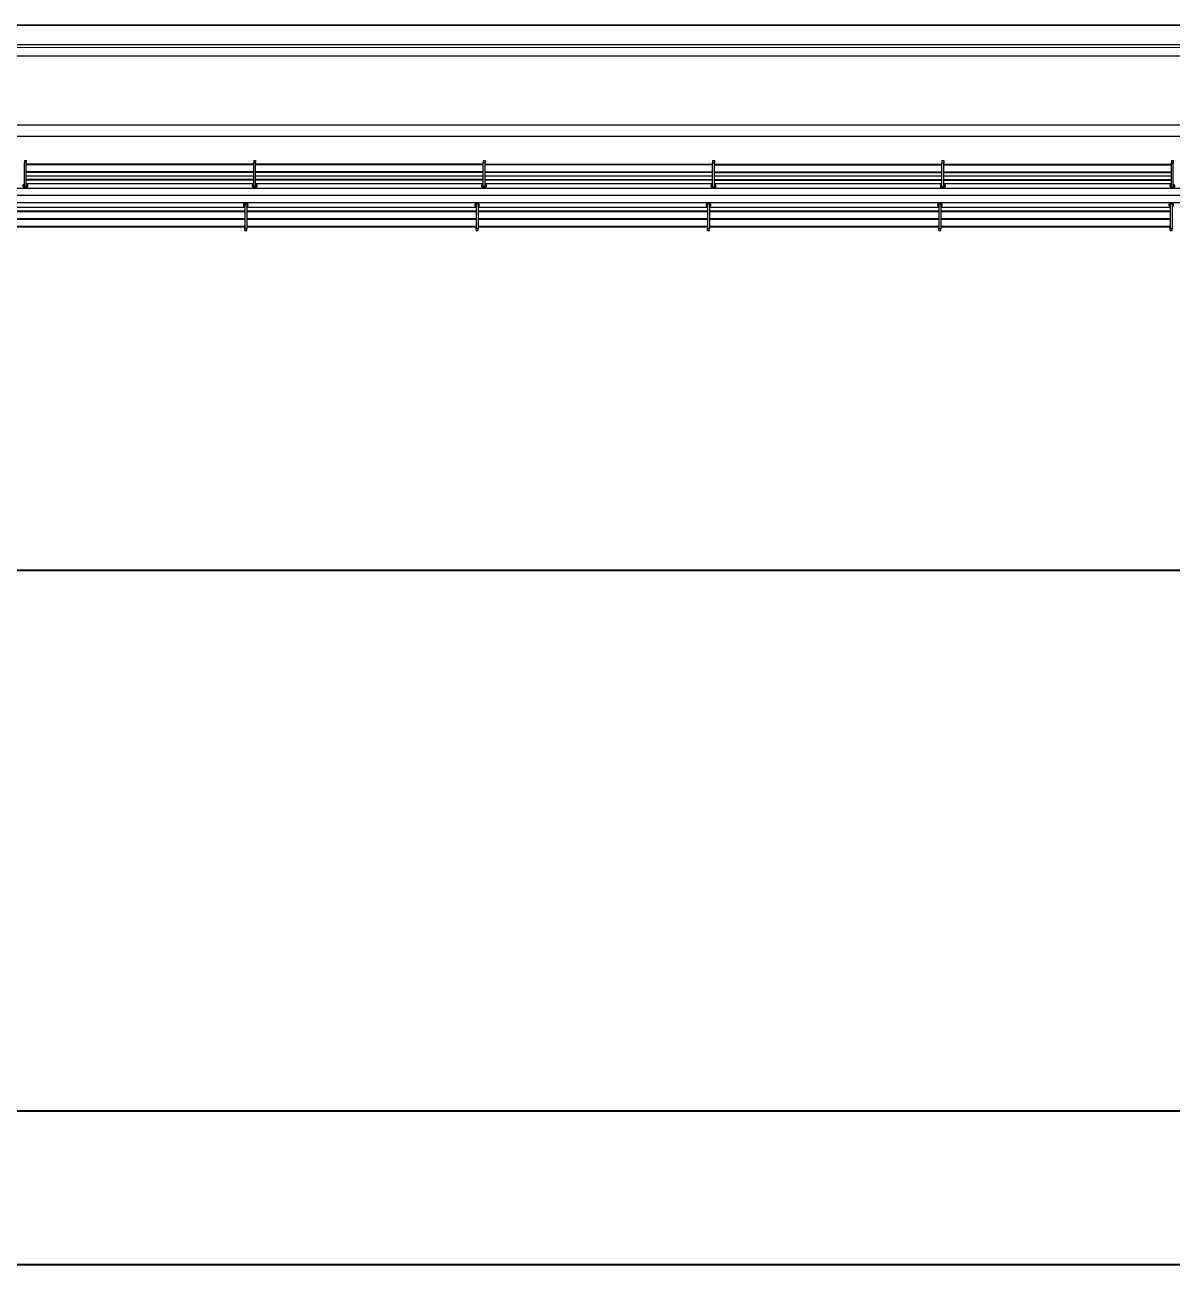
# Model space of a CAD drawing. Header units: metres. Extents: x -55 to 260, y -121 to 64.
# Drawn here: x 53.47 to 68.4, y -115.42 to -98.96 of the extents above; entities that cross this region are included whole.
import ezdxf

# ---------------------------------------------------------------- set-up
doc = ezdxf.new("R2010")
doc.units = ezdxf.units.M
for name, color, linetype, lineweight in [('0-1', 7, 'Continuous', 5), ('31COTAS', 1, 'Continuous', 5), ('46BANQ-1', 253, 'Continuous', 5), ('55BARANDAL-1', 253, 'Continuous', 5), ('70LINEA-1', 254, 'Continuous', 5), ('70LINEA-6', 253, 'Continuous', 5)]:
    doc.layers.add(name, color=color, linetype=linetype, lineweight=lineweight)
doc.dimstyles.get("Standard").update_dxf_attribs({"dimtxt": 0.48, "dimasz": 0.18, "dimexe": 0, "dimexo": 0, "dimgap": 0.09, "dimtad": 0, "dimtih": 1, "dimtoh": 1, "dimdec": 3, "dimzin": 0, "dimdsep": 46, "dimtxsty": 'Standard', "dimcen": 0.09, "dimadec": 0, "dimazin": 0, "dimtfac": 1, "dimtdec": 4, "dimtofl": 0, "dimtmove": 0, "dimatfit": 3, "dimfxl": 1, "dimtolj": 1, "dimtzin": 0, "dimarcsym": 0})

# ---------------------------------------------------------------- blocks, each defined once
blk = doc.blocks.new('Railing - Wire Post - Chainlink 2-V313-A1 _ A700')
at = {"layer": '55BARANDAL-1'}
for p, q in [((-0.331, 0.012), (-0.323, 0.012)), ((-0.331, 0.012), (-0.331, -0.013)), ((-0.323, 0.012), (-0.317, 0.012)), ((-0.317, 0.012), (-0.311, 0.012)), ((-0.311, 0.012), (-0.304, 0.012)), ((-0.304, 0.012), (-0.304, -0.013)), ((0.013, 0.012), (-0.304, 0.012)), ((0.013, -0.013), (0.013, 0.012)), ((-0.331, -0.013), (-0.323, -0.013)), ((-0.323, -0.013), (-0.317, -0.013)), ((-0.317, -0.013), (-0.311, -0.013)), ((-0.311, -0.013), (-0.304, -0.013)), ((0.013, -0.013), (-0.304, -0.013))]:
    blk.add_line(p, q, dxfattribs=at)
for radius, start, end in [(0.0301, 206.3748, 2.2872), (0.0301, 206.3748, 2.2872), (0.0301, 2.2872, 148.7371), (0.0301, 2.2872, 148.7371), (0.0251, 45, 150), (0.0251, 45, 150), (0.0251, 90, 148.3274), (0.0251, 270, 90), (0.0251, 0, 44.9925), (0.0251, 0, 44.9925), (0.0251, 315.0075, 0), (0.0251, 315.0075, 0), (0.0301, 335.9798, 2.2872), (0.0301, 335.9798, 2.2872), (0.0301, 335.9798, 2.2872), (0.0301, 335.9798, 2.2872), (0.0301, 335.9798, 2.2872), (0.0301, 335.9798, 2.2872), (0.0301, 335.9798, 2.2872), (0.0301, 335.9798, 2.2872), (0.0301, 335.9798, 2.2872), (0.0301, 335.9798, 2.2872), (0.0301, 2.2872, 16.9322), (0.0301, 2.2872, 16.9322), (0.0301, 2.2872, 16.9322), (0.0301, 2.2872, 16.9322), (0.0301, 2.2872, 16.9322), (0.0301, 2.2872, 16.9322), (0.0301, 2.2872, 16.9322), (0.0301, 2.2872, 16.9322), (0.0301, 2.2872, 16.9322), (0.0301, 2.2872, 16.9322), (0.0251, 210, 315), (0.0251, 210, 315), (0.0251, 211.6726, 270)]:
    blk.add_arc((0, 0), radius, start, end, dxfattribs=at)
blk = doc.blocks.new('Railing - Wire Post - Chainlink 2-V314-A1 _ A700')
at = {"layer": '55BARANDAL-1'}
for p, q in [((-0.331, 0.012), (-0.323, 0.012)), ((-0.331, 0.012), (-0.331, -0.013)), ((-0.323, 0.012), (-0.317, 0.012)), ((-0.317, 0.012), (-0.311, 0.012)), ((-0.311, 0.012), (-0.304, 0.012)), ((-0.304, 0.012), (-0.304, -0.013)), ((0.013, 0.012), (-0.304, 0.012)), ((0.013, -0.013), (0.013, 0.012)), ((-0.331, -0.013), (-0.323, -0.013)), ((-0.323, -0.013), (-0.317, -0.013)), ((-0.317, -0.013), (-0.311, -0.013)), ((-0.311, -0.013), (-0.304, -0.013)), ((0.013, -0.013), (-0.304, -0.013))]:
    blk.add_line(p, q, dxfattribs=at)
for radius, start, end in [(0.0301, 206.3748, 2.2872), (0.0301, 206.3748, 2.2872), (0.0301, 2.2872, 148.7371), (0.0301, 2.2872, 148.7371), (0.0251, 45, 150), (0.0251, 45, 150), (0.0251, 90, 148.3274), (0.0251, 270, 90), (0.0251, 0, 44.9925), (0.0251, 0, 44.9925), (0.0251, 315.0075, 0), (0.0251, 315.0075, 0), (0.0301, 335.9044, 2.2872), (0.0301, 335.9044, 2.2872), (0.0301, 335.9044, 2.2872), (0.0301, 335.9044, 2.2872), (0.0301, 335.9044, 2.2872), (0.0301, 335.9044, 2.2872), (0.0301, 335.9044, 2.2872), (0.0301, 335.9044, 2.2872), (0.0301, 335.9044, 2.2872), (0.0301, 335.9044, 2.2872), (0.0301, 2.2872, 16.9322), (0.0301, 2.2872, 16.9322), (0.0301, 2.2872, 16.9322), (0.0301, 2.2872, 16.9322), (0.0301, 2.2872, 16.9322), (0.0301, 2.2872, 16.9322), (0.0301, 2.2872, 16.9322), (0.0301, 2.2872, 16.9322), (0.0301, 2.2872, 16.9322), (0.0301, 2.2872, 16.9322), (0.0251, 210, 315), (0.0251, 210, 315), (0.0251, 211.6726, 270)]:
    blk.add_arc((0, 0), radius, start, end, dxfattribs=at)
blk = doc.blocks.new('Railing - Wire Post - Chainlink 2-V315-A1 _ A700')
at = {"layer": '55BARANDAL-1'}
for p, q in [((-0.331, 0.012), (-0.323, 0.012)), ((-0.331, 0.012), (-0.331, -0.013)), ((-0.323, 0.012), (-0.317, 0.012)), ((-0.317, 0.012), (-0.311, 0.012)), ((-0.311, 0.012), (-0.304, 0.012)), ((-0.304, 0.012), (-0.304, -0.013)), ((0.013, 0.012), (-0.304, 0.012)), ((0.013, -0.013), (0.013, 0.012)), ((-0.331, -0.013), (-0.323, -0.013)), ((-0.323, -0.013), (-0.317, -0.013)), ((-0.317, -0.013), (-0.311, -0.013)), ((-0.311, -0.013), (-0.304, -0.013)), ((0.013, -0.013), (-0.304, -0.013))]:
    blk.add_line(p, q, dxfattribs=at)
for radius, start, end in [(0.0301, 206.3748, 2.2872), (0.0301, 206.3748, 2.2872), (0.0301, 2.2872, 148.7371), (0.0301, 2.2872, 148.7371), (0.0251, 45, 150), (0.0251, 45, 150), (0.0251, 90, 148.3274), (0.0251, 270, 90), (0.0251, 0, 44.9925), (0.0251, 0, 44.9925), (0.0251, 315.0075, 0), (0.0251, 315.0075, 0), (0.0301, 335.8289, 2.2872), (0.0301, 335.8289, 2.2872), (0.0301, 335.8289, 2.2872), (0.0301, 335.8289, 2.2872), (0.0301, 335.8289, 2.2872), (0.0301, 335.8289, 2.2872), (0.0301, 335.8289, 2.2872), (0.0301, 335.8289, 2.2872), (0.0301, 335.8289, 2.2872), (0.0301, 335.8289, 2.2872), (0.0301, 2.2872, 16.9322), (0.0301, 2.2872, 16.9322), (0.0301, 2.2872, 16.9322), (0.0301, 2.2872, 16.9322), (0.0301, 2.2872, 16.9322), (0.0301, 2.2872, 16.9322), (0.0301, 2.2872, 16.9322), (0.0301, 2.2872, 16.9322), (0.0301, 2.2872, 16.9322), (0.0301, 2.2872, 16.9322), (0.0251, 210, 315), (0.0251, 210, 315), (0.0251, 211.6726, 270)]:
    blk.add_arc((0, 0), radius, start, end, dxfattribs=at)
blk = doc.blocks.new('Railing - Wire Post - Chainlink 2-V316-A1 _ A700')
at = {"layer": '55BARANDAL-1'}
for p, q in [((-0.331, 0.012), (-0.323, 0.012)), ((-0.331, 0.012), (-0.331, -0.013)), ((-0.323, 0.012), (-0.317, 0.012)), ((-0.317, 0.012), (-0.311, 0.012)), ((-0.311, 0.012), (-0.304, 0.012)), ((-0.304, 0.012), (-0.304, -0.013)), ((0.013, 0.012), (-0.304, 0.012)), ((0.013, -0.013), (0.013, 0.012)), ((-0.331, -0.013), (-0.323, -0.013)), ((-0.323, -0.013), (-0.317, -0.013)), ((-0.317, -0.013), (-0.311, -0.013)), ((-0.311, -0.013), (-0.304, -0.013)), ((0.013, -0.013), (-0.304, -0.013))]:
    blk.add_line(p, q, dxfattribs=at)
for radius, start, end in [(0.0301, 206.3748, 2.2872), (0.0301, 206.3748, 2.2872), (0.0301, 2.2872, 148.7371), (0.0301, 2.2872, 148.7371), (0.0251, 45, 150), (0.0251, 45, 150), (0.0251, 90, 148.3274), (0.0251, 270, 90), (0.0251, 0, 44.9925), (0.0251, 0, 44.9925), (0.0251, 315.0075, 0), (0.0251, 315.0075, 0), (0.0301, 335.7535, 2.2872), (0.0301, 335.7535, 2.2872), (0.0301, 335.7535, 2.2872), (0.0301, 335.7535, 2.2872), (0.0301, 335.7535, 2.2872), (0.0301, 335.7535, 2.2872), (0.0301, 335.7535, 2.2872), (0.0301, 335.7535, 2.2872), (0.0301, 335.7535, 2.2872), (0.0301, 335.7535, 2.2872), (0.0301, 2.2872, 16.9322), (0.0301, 2.2872, 16.9322), (0.0301, 2.2872, 16.9322), (0.0301, 2.2872, 16.9322), (0.0301, 2.2872, 16.9322), (0.0301, 2.2872, 16.9322), (0.0301, 2.2872, 16.9322), (0.0301, 2.2872, 16.9322), (0.0301, 2.2872, 16.9322), (0.0301, 2.2872, 16.9322), (0.0251, 210, 315), (0.0251, 210, 315), (0.0251, 211.6726, 270)]:
    blk.add_arc((0, 0), radius, start, end, dxfattribs=at)
blk = doc.blocks.new('Railing - Wire Post - Chainlink 2-V317-A1 _ A700')
at = {"layer": '55BARANDAL-1'}
for p, q in [((-0.331, 0.012), (-0.323, 0.012)), ((-0.331, 0.012), (-0.331, -0.013)), ((-0.323, 0.012), (-0.317, 0.012)), ((-0.317, 0.012), (-0.311, 0.012)), ((-0.311, 0.012), (-0.304, 0.012)), ((-0.304, 0.012), (-0.304, -0.013)), ((0.013, 0.012), (-0.304, 0.012)), ((0.013, -0.013), (0.013, 0.012)), ((-0.331, -0.013), (-0.323, -0.013)), ((-0.323, -0.013), (-0.317, -0.013)), ((-0.317, -0.013), (-0.311, -0.013)), ((-0.311, -0.013), (-0.304, -0.013)), ((0.013, -0.013), (-0.304, -0.013))]:
    blk.add_line(p, q, dxfattribs=at)
for radius, start, end in [(0.0301, 206.3748, 2.2872), (0.0301, 206.3748, 2.2872), (0.0301, 2.2872, 148.7371), (0.0301, 2.2872, 148.7371), (0.0251, 45, 150), (0.0251, 45, 150), (0.0251, 90, 148.3274), (0.0251, 270, 90), (0.0251, 0, 44.9925), (0.0251, 0, 44.9925), (0.0251, 315.0075, 0), (0.0251, 315.0075, 0), (0.0301, 335.678, 2.2872), (0.0301, 335.678, 2.2872), (0.0301, 335.678, 2.2872), (0.0301, 335.678, 2.2872), (0.0301, 335.678, 2.2872), (0.0301, 335.678, 2.2872), (0.0301, 335.678, 2.2872), (0.0301, 335.678, 2.2872), (0.0301, 335.678, 2.2872), (0.0301, 335.678, 2.2872), (0.0301, 2.2872, 16.9322), (0.0301, 2.2872, 16.9322), (0.0301, 2.2872, 16.9322), (0.0301, 2.2872, 16.9322), (0.0301, 2.2872, 16.9322), (0.0301, 2.2872, 16.9322), (0.0301, 2.2872, 16.9322), (0.0301, 2.2872, 16.9322), (0.0301, 2.2872, 16.9322), (0.0301, 2.2872, 16.9322), (0.0251, 210, 315), (0.0251, 210, 315), (0.0251, 211.6726, 270)]:
    blk.add_arc((0, 0), radius, start, end, dxfattribs=at)
blk = doc.blocks.new('Railing - Railing-8511726-A1 _ A700')
at = {"layer": '55BARANDAL-1'}
for p, q in [((240.175, -101.274), (20.175, -101.274)), ((53.339, -101.329), (56.327, -101.329)), ((56.327, -101.38), (53.339, -101.38)), ((53.339, -101.384), (56.327, -101.384)), ((56.352, -101.329), (59.341, -101.329)), ((59.341, -101.38), (56.352, -101.38)), ((56.352, -101.384), (59.341, -101.384)), ((59.366, -101.329), (62.355, -101.329)), ((62.355, -101.38), (59.366, -101.38)), ((59.366, -101.384), (62.355, -101.384)), ((62.38, -101.329), (65.368, -101.329)), ((65.368, -101.38), (62.38, -101.38)), ((62.38, -101.384), (65.368, -101.384)), ((65.393, -101.329), (68.382, -101.329)), ((68.382, -101.38), (65.393, -101.38)), ((65.393, -101.384), (68.382, -101.384)), ((56.327, -101.48), (53.339, -101.48)), ((53.339, -101.484), (56.327, -101.484)), ((59.341, -101.48), (56.352, -101.48)), ((56.352, -101.484), (59.341, -101.484)), ((62.355, -101.48), (59.366, -101.48)), ((59.366, -101.484), (62.355, -101.484)), ((65.368, -101.48), (62.38, -101.48)), ((62.38, -101.484), (65.368, -101.484)), ((68.382, -101.48), (65.393, -101.48)), ((65.393, -101.484), (68.382, -101.484)), ((56.327, -101.58), (53.339, -101.58)), ((53.339, -101.584), (56.327, -101.584)), ((59.341, -101.58), (56.352, -101.58)), ((56.352, -101.584), (59.341, -101.584)), ((62.355, -101.58), (59.366, -101.58)), ((59.366, -101.584), (62.355, -101.584)), ((65.368, -101.58), (62.38, -101.58)), ((62.38, -101.584), (65.368, -101.584)), ((68.382, -101.58), (65.393, -101.58)), ((65.393, -101.584), (68.382, -101.584))]:
    blk.add_line(p, q, dxfattribs=at)
at = {"rotation": 90}
for name, p in [('Railing - Wire Post - Chainlink 2-V313-A1 _ A700', (56.34, -101.302)), ('Railing - Wire Post - Chainlink 2-V314-A1 _ A700', (59.353, -101.302)), ('Railing - Wire Post - Chainlink 2-V315-A1 _ A700', (62.367, -101.302)), ('Railing - Wire Post - Chainlink 2-V316-A1 _ A700', (65.381, -101.302)), ('Railing - Wire Post - Chainlink 2-V317-A1 _ A700', (68.395, -101.302))]:
    blk.add_blockref(name, p, dxfattribs=at)
blk = doc.blocks.new('Practice Rain Ditch - Practice Rain Ditch-8556337-A1 _ A700')
at = {"layer": '70LINEA-1'}
for p, q in [((20.175, -99.21), (191.593, -99.212)), ((191.593, -99.227), (20.175, -99.258)), ((191.593, -99.362), (20.175, -99.36)), ((195.315, -100.262), (20.175, -100.26)), ((195.315, -100.412), (20.175, -100.41))]:
    blk.add_line(p, q, dxfattribs=at)
blk = doc.blocks.new('Railing - Wire Post - Chainlink 2-V363-A1 _ A700')
at = {"layer": '55BARANDAL-1'}
for p, q in [((-0.331, 0.012), (-0.317, 0.012)), ((-0.331, 0.012), (-0.331, -0.013)), ((-0.317, 0.012), (-0.311, 0.012)), ((-0.311, 0.012), (-0.304, 0.012)), ((-0.304, 0.012), (-0.304, -0.013)), ((0.013, 0.012), (-0.304, 0.012)), ((0.013, -0.013), (0.013, 0.012)), ((-0.331, -0.013), (-0.317, -0.013)), ((-0.317, -0.013), (-0.311, -0.013)), ((-0.311, -0.013), (-0.304, -0.013)), ((0.013, -0.013), (-0.304, -0.013))]:
    blk.add_line(p, q, dxfattribs=at)
for radius, start, end in [(0.0301, 206.3748, 2.2872), (0.0301, 206.3748, 2.2872), (0.0301, 2.2872, 148.7371), (0.0301, 2.2872, 148.7371), (0.0251, 0, 150), (0.0251, 0, 150), (0.0251, 210, 0), (0.0251, 210, 0), (0.0251, 90, 148.3274), (0.0251, 270, 90), (0.0301, 335.0701, 2.2872), (0.0301, 335.0701, 2.2872), (0.0301, 335.0701, 2.2872), (0.0301, 335.0701, 2.2872), (0.0301, 335.0701, 2.2872), (0.0301, 335.0701, 2.2872), (0.0301, 335.0701, 2.2872), (0.0301, 335.0701, 2.2872), (0.0301, 335.0701, 2.2872), (0.0301, 2.2872, 16.9322), (0.0301, 2.2872, 16.9322), (0.0301, 2.2872, 16.9322), (0.0301, 2.2872, 16.9322), (0.0301, 2.2872, 16.9322), (0.0301, 2.2872, 16.9322), (0.0301, 2.2872, 16.9322), (0.0301, 2.2872, 16.9322), (0.0301, 2.2872, 16.9322), (0.0251, 211.6726, 270)]:
    blk.add_arc((0, 0), radius, start, end, dxfattribs=at)
blk = doc.blocks.new('Railing - Wire Post - Chainlink 2-V364-A1 _ A700')
at = {"layer": '55BARANDAL-1'}
for p, q in [((-0.331, 0.012), (-0.317, 0.012)), ((-0.331, 0.012), (-0.331, -0.013)), ((-0.317, 0.012), (-0.311, 0.012)), ((-0.311, 0.012), (-0.304, 0.012)), ((-0.304, 0.012), (-0.304, -0.013)), ((0.013, 0.012), (-0.304, 0.012)), ((0.013, -0.013), (0.013, 0.012)), ((-0.331, -0.013), (-0.317, -0.013)), ((-0.317, -0.013), (-0.311, -0.013)), ((-0.311, -0.013), (-0.304, -0.013)), ((0.013, -0.013), (-0.304, -0.013))]:
    blk.add_line(p, q, dxfattribs=at)
for radius, start, end in [(0.0301, 206.3748, 2.2872), (0.0301, 206.3748, 2.2872), (0.0301, 2.2872, 148.7371), (0.0301, 2.2872, 148.7371), (0.0251, 0, 150), (0.0251, 0, 150), (0.0251, 210, 0), (0.0251, 210, 0), (0.0251, 90, 148.3274), (0.0251, 270, 90), (0.0301, 335.0075, 2.2872), (0.0301, 335.0075, 2.2872), (0.0301, 335.0075, 2.2872), (0.0301, 335.0075, 2.2872), (0.0301, 335.0075, 2.2872), (0.0301, 335.0075, 2.2872), (0.0301, 335.0075, 2.2872), (0.0301, 335.0075, 2.2872), (0.0301, 335.0075, 2.2872), (0.0301, 2.2872, 16.9322), (0.0301, 2.2872, 16.9322), (0.0301, 2.2872, 16.9322), (0.0301, 2.2872, 16.9322), (0.0301, 2.2872, 16.9322), (0.0301, 2.2872, 16.9322), (0.0301, 2.2872, 16.9322), (0.0301, 2.2872, 16.9322), (0.0301, 2.2872, 16.9322), (0.0251, 211.6726, 270)]:
    blk.add_arc((0, 0), radius, start, end, dxfattribs=at)
blk = doc.blocks.new('Railing - Wire Post - Chainlink 2-V365-A1 _ A700')
at = {"layer": '55BARANDAL-1'}
for p, q in [((-0.331, 0.012), (-0.317, 0.012)), ((-0.331, 0.012), (-0.331, -0.013)), ((-0.317, 0.012), (-0.311, 0.012)), ((-0.311, 0.012), (-0.304, 0.012)), ((-0.304, 0.012), (-0.304, -0.013)), ((0.013, 0.012), (-0.304, 0.012)), ((0.013, -0.013), (0.013, 0.012)), ((-0.331, -0.013), (-0.317, -0.013)), ((-0.317, -0.013), (-0.311, -0.013)), ((-0.311, -0.013), (-0.304, -0.013)), ((0.013, -0.013), (-0.304, -0.013))]:
    blk.add_line(p, q, dxfattribs=at)
for radius, start, end in [(0.0301, 206.3748, 2.2872), (0.0301, 206.3748, 2.2872), (0.0301, 2.2872, 148.7371), (0.0301, 2.2872, 148.7371), (0.0251, 0, 150), (0.0251, 0, 150), (0.0251, 210, 0), (0.0251, 210, 0), (0.0251, 90, 148.3274), (0.0251, 270, 90), (0.0301, 336.8856, 2.2872), (0.0301, 336.8856, 2.2872), (0.0301, 336.8856, 2.2872), (0.0301, 336.8856, 2.2872), (0.0301, 336.8856, 2.2872), (0.0301, 336.8856, 2.2872), (0.0301, 336.8856, 2.2872), (0.0301, 336.8856, 2.2872), (0.0301, 336.8856, 2.2872), (0.0301, 2.2872, 16.9322), (0.0301, 2.2872, 16.9322), (0.0301, 2.2872, 16.9322), (0.0301, 2.2872, 16.9322), (0.0301, 2.2872, 16.9322), (0.0301, 2.2872, 16.9322), (0.0301, 2.2872, 16.9322), (0.0301, 2.2872, 16.9322), (0.0301, 2.2872, 16.9322), (0.0251, 211.6726, 270)]:
    blk.add_arc((0, 0), radius, start, end, dxfattribs=at)
blk = doc.blocks.new('Railing - Wire Post - Chainlink 2-V366-A1 _ A700')
at = {"layer": '55BARANDAL-1'}
for p, q in [((-0.331, 0.012), (-0.317, 0.012)), ((-0.331, 0.012), (-0.331, -0.013)), ((-0.317, 0.012), (-0.311, 0.012)), ((-0.311, 0.012), (-0.304, 0.012)), ((-0.304, 0.012), (-0.304, -0.013)), ((0.013, 0.012), (-0.304, 0.012)), ((0.013, -0.013), (0.013, 0.012)), ((-0.331, -0.013), (-0.317, -0.013)), ((-0.317, -0.013), (-0.311, -0.013)), ((-0.311, -0.013), (-0.304, -0.013)), ((0.013, -0.013), (-0.304, -0.013))]:
    blk.add_line(p, q, dxfattribs=at)
for radius, start, end in [(0.0301, 206.3748, 2.2872), (0.0301, 206.3748, 2.2872), (0.0301, 2.2872, 148.8), (0.0301, 2.2872, 148.8), (0.0251, 0, 150), (0.0251, 0, 150), (0.0251, 210, 0), (0.0251, 210, 0), (0.0251, 90, 148.3274), (0.0251, 270, 90), (0.0301, 336.8856, 2.2872), (0.0301, 336.8856, 2.2872), (0.0301, 336.8856, 2.2872), (0.0301, 336.8856, 2.2872), (0.0301, 336.8856, 2.2872), (0.0301, 336.8856, 2.2872), (0.0301, 336.8856, 2.2872), (0.0301, 336.8856, 2.2872), (0.0301, 336.8856, 2.2872), (0.0301, 2.2872, 16.9322), (0.0301, 2.2872, 16.9322), (0.0301, 2.2872, 16.9322), (0.0301, 2.2872, 16.9322), (0.0301, 2.2872, 16.9322), (0.0301, 2.2872, 16.9322), (0.0301, 2.2872, 16.9322), (0.0301, 2.2872, 16.9322), (0.0301, 2.2872, 16.9322), (0.0251, 211.6726, 270)]:
    blk.add_arc((0, 0), radius, start, end, dxfattribs=at)
blk = doc.blocks.new('Railing - Railing-8574736-A1 _ A700')
at = {"layer": '55BARANDAL-1'}
for p, q in [((56.444, -100.771), (53.48, -100.771)), ((53.48, -100.775), (56.444, -100.775)), ((56.444, -100.871), (53.48, -100.871)), ((53.48, -100.875), (56.444, -100.875)), ((59.432, -100.771), (56.469, -100.771)), ((56.469, -100.775), (59.432, -100.775)), ((59.432, -100.871), (56.469, -100.871)), ((56.469, -100.875), (59.432, -100.875)), ((62.42, -100.772), (59.457, -100.771)), ((59.457, -100.775), (62.42, -100.776)), ((62.42, -100.872), (59.457, -100.871)), ((59.457, -100.875), (62.42, -100.876)), ((65.408, -100.772), (62.445, -100.772)), ((62.445, -100.776), (65.408, -100.776)), ((65.408, -100.872), (62.445, -100.872)), ((62.445, -100.876), (65.408, -100.876)), ((68.396, -100.772), (65.433, -100.772)), ((65.433, -100.776), (68.396, -100.776)), ((68.396, -100.872), (65.433, -100.872)), ((65.433, -100.876), (68.396, -100.876)), ((56.444, -100.971), (53.48, -100.971)), ((53.48, -100.975), (56.444, -100.975)), ((56.444, -101.026), (53.48, -101.026)), ((59.432, -100.971), (56.469, -100.971)), ((56.469, -100.975), (59.432, -100.975)), ((59.432, -101.026), (56.469, -101.026)), ((62.42, -100.972), (59.457, -100.971)), ((59.457, -100.975), (62.42, -100.976)), ((62.42, -101.026), (59.457, -101.026)), ((65.408, -100.972), (62.445, -100.972)), ((62.445, -100.976), (65.408, -100.976)), ((65.408, -101.026), (62.445, -101.026)), ((68.396, -100.972), (65.433, -100.972)), ((65.433, -100.976), (68.396, -100.976)), ((68.396, -101.026), (65.433, -101.026)), ((-33.162, -101.076), (229.742, -101.091))]:
    blk.add_line(p, q, dxfattribs=at)
at = {"extrusion": (0, 0, -1), "zscale": -1, "rotation": 270.0033261339385}
for name, p in [('Railing - Wire Post - Chainlink 2-V363-A1 _ A700', (-53.468, -101.053)), ('Railing - Wire Post - Chainlink 2-V364-A1 _ A700', (-56.456, -101.053)), ('Railing - Wire Post - Chainlink 2-V365-A1 _ A700', (-59.444, -101.053)), ('Railing - Wire Post - Chainlink 2-V365-A1 _ A700', (-62.432, -101.054)), ('Railing - Wire Post - Chainlink 2-V365-A1 _ A700', (-65.421, -101.054)), ('Railing - Wire Post - Chainlink 2-V366-A1 _ A700', (-68.409, -101.054))]:
    blk.add_blockref(name, p, dxfattribs=at)
blk = doc.blocks.new('22011_AR_rvt-1-A1 _ A700')
at = {"layer": '46BANQ-1'}
for p, q in [((60.172, -98.96), (50.172, -98.96)), ((70.172, -98.96), (60.172, -98.96))]:
    blk.add_line(p, q, dxfattribs=at)
at = {"layer": '70LINEA-1'}
for p, q in [((20.175, -98.96), (191.589, -98.96)), ((53.48, -100.922), (56.444, -100.922)), ((56.469, -100.922), (59.432, -100.922)), ((59.457, -100.922), (62.42, -100.923)), ((62.445, -100.923), (65.408, -100.923)), ((65.433, -100.923), (68.396, -100.923)), ((195.535, -101.184), (20.175, -101.174))]:
    blk.add_line(p, q, dxfattribs=at)
at = {"layer": '55BARANDAL-1'}
for name in ['Railing - Railing-8574736-A1 _ A700', 'Railing - Railing-8511726-A1 _ A700']:
    blk.add_blockref(name, (0, 0), dxfattribs=at)
at = {"layer": '70LINEA-6'}
blk.add_blockref('Practice Rain Ditch - Practice Rain Ditch-8556337-A1 _ A700', (0, 0), dxfattribs=at)
blk = doc.blocks.new('Railing - Wire Post - Chainlink 2-V684-A1 _ A700')
at = {"layer": '55BARANDAL-1'}
for p, q in [((-0.331, 0.012), (-0.317, 0.012)), ((-0.331, 0.012), (-0.331, -0.013)), ((-0.317, 0.012), (-0.311, 0.012)), ((-0.311, 0.012), (-0.304, 0.012)), ((-0.304, 0.012), (-0.304, -0.013)), ((0.013, 0.012), (-0.304, 0.012)), ((0.013, -0.013), (0.013, 0.012)), ((-0.331, -0.013), (-0.317, -0.013)), ((-0.317, -0.013), (-0.311, -0.013)), ((-0.311, -0.013), (-0.304, -0.013)), ((0.013, -0.013), (-0.304, -0.013))]:
    blk.add_line(p, q, dxfattribs=at)
for radius, start, end in [(0.0301, 206.3748, 2.2872), (0.0301, 206.3748, 2.2872), (0.0301, 2.2872, 148.7371), (0.0301, 2.2872, 148.7371), (0.0251, 45, 150), (0.0251, 45, 150), (0.0251, 90, 148.3274), (0.0251, 270, 90), (0.0251, 0, 44.9925), (0.0251, 0, 44.9925), (0.0251, 315.0075, 0), (0.0251, 315.0075, 0), (0.0301, 335.9798, 2.2872), (0.0301, 335.9798, 2.2872), (0.0301, 335.9798, 2.2872), (0.0301, 335.9798, 2.2872), (0.0301, 335.9798, 2.2872), (0.0301, 335.9798, 2.2872), (0.0301, 335.9798, 2.2872), (0.0301, 335.9798, 2.2872), (0.0301, 335.9798, 2.2872), (0.0301, 335.9798, 2.2872), (0.0301, 2.2872, 16.9322), (0.0301, 2.2872, 16.9322), (0.0301, 2.2872, 16.9322), (0.0301, 2.2872, 16.9322), (0.0301, 2.2872, 16.9322), (0.0301, 2.2872, 16.9322), (0.0301, 2.2872, 16.9322), (0.0301, 2.2872, 16.9322), (0.0301, 2.2872, 16.9322), (0.0301, 2.2872, 16.9322), (0.0251, 210, 315), (0.0251, 210, 315), (0.0251, 211.6726, 270)]:
    blk.add_arc((0, 0), radius, start, end, dxfattribs=at)
blk = doc.blocks.new('Railing - Wire Post - Chainlink 2-V685-A1 _ A700')
at = {"layer": '55BARANDAL-1'}
for p, q in [((-0.331, 0.012), (-0.317, 0.012)), ((-0.331, 0.012), (-0.331, -0.013)), ((-0.317, 0.012), (-0.311, 0.012)), ((-0.311, 0.012), (-0.304, 0.012)), ((-0.304, 0.012), (-0.304, -0.013)), ((0.013, 0.012), (-0.304, 0.012)), ((0.013, -0.013), (0.013, 0.012)), ((-0.331, -0.013), (-0.317, -0.013)), ((-0.317, -0.013), (-0.311, -0.013)), ((-0.311, -0.013), (-0.304, -0.013)), ((0.013, -0.013), (-0.304, -0.013))]:
    blk.add_line(p, q, dxfattribs=at)
for radius, start, end in [(0.0301, 206.3748, 2.2872), (0.0301, 206.3748, 2.2872), (0.0301, 2.2872, 148.7371), (0.0301, 2.2872, 148.7371), (0.0251, 45, 150), (0.0251, 45, 150), (0.0251, 90, 148.3274), (0.0251, 270, 90), (0.0251, 0, 44.9925), (0.0251, 0, 44.9925), (0.0251, 315.0075, 0), (0.0251, 315.0075, 0), (0.0301, 335.9044, 2.2872), (0.0301, 335.9044, 2.2872), (0.0301, 335.9044, 2.2872), (0.0301, 335.9044, 2.2872), (0.0301, 335.9044, 2.2872), (0.0301, 335.9044, 2.2872), (0.0301, 335.9044, 2.2872), (0.0301, 335.9044, 2.2872), (0.0301, 335.9044, 2.2872), (0.0301, 335.9044, 2.2872), (0.0301, 2.2872, 16.9322), (0.0301, 2.2872, 16.9322), (0.0301, 2.2872, 16.9322), (0.0301, 2.2872, 16.9322), (0.0301, 2.2872, 16.9322), (0.0301, 2.2872, 16.9322), (0.0301, 2.2872, 16.9322), (0.0301, 2.2872, 16.9322), (0.0301, 2.2872, 16.9322), (0.0301, 2.2872, 16.9322), (0.0251, 210, 315), (0.0251, 210, 315), (0.0251, 211.6726, 270)]:
    blk.add_arc((0, 0), radius, start, end, dxfattribs=at)
blk = doc.blocks.new('Railing - Wire Post - Chainlink 2-V686-A1 _ A700')
at = {"layer": '55BARANDAL-1'}
for p, q in [((-0.331, 0.012), (-0.317, 0.012)), ((-0.331, 0.012), (-0.331, -0.013)), ((-0.317, 0.012), (-0.311, 0.012)), ((-0.311, 0.012), (-0.304, 0.012)), ((-0.304, 0.012), (-0.304, -0.013)), ((0.013, 0.012), (-0.304, 0.012)), ((0.013, -0.013), (0.013, 0.012)), ((-0.331, -0.013), (-0.317, -0.013)), ((-0.317, -0.013), (-0.311, -0.013)), ((-0.311, -0.013), (-0.304, -0.013)), ((0.013, -0.013), (-0.304, -0.013))]:
    blk.add_line(p, q, dxfattribs=at)
for radius, start, end in [(0.0301, 206.3748, 2.2872), (0.0301, 206.3748, 2.2872), (0.0301, 2.2872, 148.7371), (0.0301, 2.2872, 148.7371), (0.0251, 45, 150), (0.0251, 45, 150), (0.0251, 90, 148.3274), (0.0251, 270, 90), (0.0251, 0, 44.9925), (0.0251, 0, 44.9925), (0.0251, 315.0075, 0), (0.0251, 315.0075, 0), (0.0301, 335.8289, 2.2872), (0.0301, 335.8289, 2.2872), (0.0301, 335.8289, 2.2872), (0.0301, 335.8289, 2.2872), (0.0301, 335.8289, 2.2872), (0.0301, 335.8289, 2.2872), (0.0301, 335.8289, 2.2872), (0.0301, 335.8289, 2.2872), (0.0301, 335.8289, 2.2872), (0.0301, 335.8289, 2.2872), (0.0301, 2.2872, 16.9322), (0.0301, 2.2872, 16.9322), (0.0301, 2.2872, 16.9322), (0.0301, 2.2872, 16.9322), (0.0301, 2.2872, 16.9322), (0.0301, 2.2872, 16.9322), (0.0301, 2.2872, 16.9322), (0.0301, 2.2872, 16.9322), (0.0301, 2.2872, 16.9322), (0.0301, 2.2872, 16.9322), (0.0251, 210, 315), (0.0251, 210, 315), (0.0251, 211.6726, 270)]:
    blk.add_arc((0, 0), radius, start, end, dxfattribs=at)
blk = doc.blocks.new('Railing - Wire Post - Chainlink 2-V687-A1 _ A700')
at = {"layer": '55BARANDAL-1'}
for p, q in [((-0.331, 0.012), (-0.317, 0.012)), ((-0.331, 0.012), (-0.331, -0.013)), ((-0.317, 0.012), (-0.311, 0.012)), ((-0.311, 0.012), (-0.304, 0.012)), ((-0.304, 0.012), (-0.304, -0.013)), ((0.013, 0.012), (-0.304, 0.012)), ((0.013, -0.013), (0.013, 0.012)), ((-0.331, -0.013), (-0.317, -0.013)), ((-0.317, -0.013), (-0.311, -0.013)), ((-0.311, -0.013), (-0.304, -0.013)), ((0.013, -0.013), (-0.304, -0.013))]:
    blk.add_line(p, q, dxfattribs=at)
for radius, start, end in [(0.0301, 206.3748, 2.2872), (0.0301, 206.3748, 2.2872), (0.0301, 2.2872, 148.7371), (0.0301, 2.2872, 148.7371), (0.0251, 45, 150), (0.0251, 45, 150), (0.0251, 90, 148.3274), (0.0251, 270, 90), (0.0251, 0, 44.9925), (0.0251, 0, 44.9925), (0.0251, 315.0075, 0), (0.0251, 315.0075, 0), (0.0301, 335.7535, 2.2872), (0.0301, 335.7535, 2.2872), (0.0301, 335.7535, 2.2872), (0.0301, 335.7535, 2.2872), (0.0301, 335.7535, 2.2872), (0.0301, 335.7535, 2.2872), (0.0301, 335.7535, 2.2872), (0.0301, 335.7535, 2.2872), (0.0301, 335.7535, 2.2872), (0.0301, 335.7535, 2.2872), (0.0301, 2.2872, 16.9322), (0.0301, 2.2872, 16.9322), (0.0301, 2.2872, 16.9322), (0.0301, 2.2872, 16.9322), (0.0301, 2.2872, 16.9322), (0.0301, 2.2872, 16.9322), (0.0301, 2.2872, 16.9322), (0.0301, 2.2872, 16.9322), (0.0301, 2.2872, 16.9322), (0.0301, 2.2872, 16.9322), (0.0251, 210, 315), (0.0251, 210, 315), (0.0251, 211.6726, 270)]:
    blk.add_arc((0, 0), radius, start, end, dxfattribs=at)
blk = doc.blocks.new('Railing - Wire Post - Chainlink 2-V688-A1 _ A700')
at = {"layer": '55BARANDAL-1'}
for p, q in [((-0.331, 0.012), (-0.317, 0.012)), ((-0.331, 0.012), (-0.331, -0.013)), ((-0.317, 0.012), (-0.311, 0.012)), ((-0.311, 0.012), (-0.304, 0.012)), ((-0.304, 0.012), (-0.304, -0.013)), ((0.013, 0.012), (-0.304, 0.012)), ((0.013, -0.013), (0.013, 0.012)), ((-0.331, -0.013), (-0.317, -0.013)), ((-0.317, -0.013), (-0.311, -0.013)), ((-0.311, -0.013), (-0.304, -0.013)), ((0.013, -0.013), (-0.304, -0.013))]:
    blk.add_line(p, q, dxfattribs=at)
for radius, start, end in [(0.0301, 206.3748, 2.2872), (0.0301, 206.3748, 2.2872), (0.0301, 2.2872, 148.7371), (0.0301, 2.2872, 148.7371), (0.0251, 45, 150), (0.0251, 45, 150), (0.0251, 90, 148.3274), (0.0251, 270, 90), (0.0251, 0, 44.9925), (0.0251, 0, 44.9925), (0.0251, 315.0075, 0), (0.0251, 315.0075, 0), (0.0301, 335.678, 2.2872), (0.0301, 335.678, 2.2872), (0.0301, 335.678, 2.2872), (0.0301, 335.678, 2.2872), (0.0301, 335.678, 2.2872), (0.0301, 335.678, 2.2872), (0.0301, 335.678, 2.2872), (0.0301, 335.678, 2.2872), (0.0301, 335.678, 2.2872), (0.0301, 335.678, 2.2872), (0.0301, 2.2872, 16.9322), (0.0301, 2.2872, 16.9322), (0.0301, 2.2872, 16.9322), (0.0301, 2.2872, 16.9322), (0.0301, 2.2872, 16.9322), (0.0301, 2.2872, 16.9322), (0.0301, 2.2872, 16.9322), (0.0301, 2.2872, 16.9322), (0.0301, 2.2872, 16.9322), (0.0301, 2.2872, 16.9322), (0.0251, 210, 315), (0.0251, 210, 315), (0.0251, 211.6726, 270)]:
    blk.add_arc((0, 0), radius, start, end, dxfattribs=at)
blk = doc.blocks.new('Railing - Railing-V701-A1 _ A700')
at = {"layer": '55BARANDAL-1'}
for p, q in [((240.175, -101.274), (20.175, -101.274)), ((53.339, -101.329), (56.327, -101.329)), ((56.327, -101.38), (53.339, -101.38)), ((53.339, -101.384), (56.327, -101.384)), ((56.352, -101.329), (59.341, -101.329)), ((59.341, -101.38), (56.352, -101.38)), ((56.352, -101.384), (59.341, -101.384)), ((59.366, -101.329), (62.355, -101.329)), ((62.355, -101.38), (59.366, -101.38)), ((59.366, -101.384), (62.355, -101.384)), ((62.38, -101.329), (65.368, -101.329)), ((65.368, -101.38), (62.38, -101.38)), ((62.38, -101.384), (65.368, -101.384)), ((65.393, -101.329), (68.382, -101.329)), ((68.382, -101.38), (65.393, -101.38)), ((65.393, -101.384), (68.382, -101.384)), ((56.327, -101.48), (53.339, -101.48)), ((53.339, -101.484), (56.327, -101.484)), ((59.341, -101.48), (56.352, -101.48)), ((56.352, -101.484), (59.341, -101.484)), ((62.355, -101.48), (59.366, -101.48)), ((59.366, -101.484), (62.355, -101.484)), ((65.368, -101.48), (62.38, -101.48)), ((62.38, -101.484), (65.368, -101.484)), ((68.382, -101.48), (65.393, -101.48)), ((65.393, -101.484), (68.382, -101.484)), ((56.327, -101.58), (53.339, -101.58)), ((53.339, -101.584), (56.327, -101.584)), ((59.341, -101.58), (56.352, -101.58)), ((56.352, -101.584), (59.341, -101.584)), ((62.355, -101.58), (59.366, -101.58)), ((59.366, -101.584), (62.355, -101.584)), ((65.368, -101.58), (62.38, -101.58)), ((62.38, -101.584), (65.368, -101.584)), ((68.382, -101.58), (65.393, -101.58)), ((65.393, -101.584), (68.382, -101.584))]:
    blk.add_line(p, q, dxfattribs=at)
at = {"rotation": 90}
for name, p in [('Railing - Wire Post - Chainlink 2-V684-A1 _ A700', (56.34, -101.302)), ('Railing - Wire Post - Chainlink 2-V685-A1 _ A700', (59.353, -101.302)), ('Railing - Wire Post - Chainlink 2-V686-A1 _ A700', (62.367, -101.302)), ('Railing - Wire Post - Chainlink 2-V687-A1 _ A700', (65.381, -101.302)), ('Railing - Wire Post - Chainlink 2-V688-A1 _ A700', (68.395, -101.302))]:
    blk.add_blockref(name, p, dxfattribs=at)
blk = doc.blocks.new('Practice Rain Ditch - Practice Rain Ditch-V706-A1 _ A700')
at = {"layer": '70LINEA-1'}
for p, q in [((20.175, -99.21), (191.593, -99.212)), ((191.593, -99.227), (20.175, -99.258)), ((191.593, -99.362), (20.175, -99.36)), ((195.315, -100.262), (20.175, -100.26)), ((195.315, -100.412), (20.175, -100.41))]:
    blk.add_line(p, q, dxfattribs=at)
blk = doc.blocks.new('Railing - Wire Post - Chainlink 2-V737-A1 _ A700')
at = {"layer": '55BARANDAL-1'}
for p, q in [((-0.331, 0.012), (-0.323, 0.012)), ((-0.331, 0.012), (-0.331, -0.013)), ((-0.323, 0.012), (-0.317, 0.012)), ((-0.317, 0.012), (-0.311, 0.012)), ((-0.311, 0.012), (-0.304, 0.012)), ((-0.304, 0.012), (-0.304, -0.013)), ((0.013, 0.012), (-0.304, 0.012)), ((0.013, -0.013), (0.013, 0.012)), ((-0.331, -0.013), (-0.323, -0.013)), ((-0.323, -0.013), (-0.317, -0.013)), ((-0.317, -0.013), (-0.311, -0.013)), ((-0.311, -0.013), (-0.304, -0.013)), ((0.013, -0.013), (-0.304, -0.013))]:
    blk.add_line(p, q, dxfattribs=at)
for radius, start, end in [(0.0301, 206.3748, 2.2872), (0.0301, 206.3748, 2.2872), (0.0301, 2.2872, 148.7371), (0.0301, 2.2872, 148.7371), (0.0251, 0, 150), (0.0251, 0, 150), (0.0251, 210, 0), (0.0251, 210, 0), (0.0251, 90, 148.3274), (0.0251, 270, 90), (0.0301, 335.0701, 2.2872), (0.0301, 335.0701, 2.2872), (0.0301, 335.0701, 2.2872), (0.0301, 335.0701, 2.2872), (0.0301, 335.0701, 2.2872), (0.0301, 335.0701, 2.2872), (0.0301, 335.0701, 2.2872), (0.0301, 335.0701, 2.2872), (0.0301, 335.0701, 2.2872), (0.0301, 2.2872, 16.9322), (0.0301, 2.2872, 16.9322), (0.0301, 2.2872, 16.9322), (0.0301, 2.2872, 16.9322), (0.0301, 2.2872, 16.9322), (0.0301, 2.2872, 16.9322), (0.0301, 2.2872, 16.9322), (0.0301, 2.2872, 16.9322), (0.0301, 2.2872, 16.9322), (0.0251, 211.6726, 270)]:
    blk.add_arc((0, 0), radius, start, end, dxfattribs=at)
blk = doc.blocks.new('Railing - Wire Post - Chainlink 2-V738-A1 _ A700')
at = {"layer": '55BARANDAL-1'}
for p, q in [((-0.331, 0.012), (-0.323, 0.012)), ((-0.331, 0.012), (-0.331, -0.013)), ((-0.323, 0.012), (-0.317, 0.012)), ((-0.317, 0.012), (-0.311, 0.012)), ((-0.311, 0.012), (-0.304, 0.012)), ((-0.304, 0.012), (-0.304, -0.013)), ((0.013, 0.012), (-0.304, 0.012)), ((0.013, -0.013), (0.013, 0.012)), ((-0.331, -0.013), (-0.323, -0.013)), ((-0.323, -0.013), (-0.317, -0.013)), ((-0.317, -0.013), (-0.311, -0.013)), ((-0.311, -0.013), (-0.304, -0.013)), ((0.013, -0.013), (-0.304, -0.013))]:
    blk.add_line(p, q, dxfattribs=at)
for radius, start, end in [(0.0301, 206.3748, 2.2872), (0.0301, 206.3748, 2.2872), (0.0301, 2.2872, 148.7371), (0.0301, 2.2872, 148.7371), (0.0251, 0, 150), (0.0251, 0, 150), (0.0251, 210, 0), (0.0251, 210, 0), (0.0251, 90, 148.3274), (0.0251, 270, 90), (0.0301, 335.0075, 2.2872), (0.0301, 335.0075, 2.2872), (0.0301, 335.0075, 2.2872), (0.0301, 335.0075, 2.2872), (0.0301, 335.0075, 2.2872), (0.0301, 335.0075, 2.2872), (0.0301, 335.0075, 2.2872), (0.0301, 335.0075, 2.2872), (0.0301, 335.0075, 2.2872), (0.0301, 2.2872, 16.9322), (0.0301, 2.2872, 16.9322), (0.0301, 2.2872, 16.9322), (0.0301, 2.2872, 16.9322), (0.0301, 2.2872, 16.9322), (0.0301, 2.2872, 16.9322), (0.0301, 2.2872, 16.9322), (0.0301, 2.2872, 16.9322), (0.0301, 2.2872, 16.9322), (0.0251, 211.6726, 270)]:
    blk.add_arc((0, 0), radius, start, end, dxfattribs=at)
blk = doc.blocks.new('Railing - Wire Post - Chainlink 2-V739-A1 _ A700')
at = {"layer": '55BARANDAL-1'}
for p, q in [((-0.331, 0.012), (-0.323, 0.012)), ((-0.331, 0.012), (-0.331, -0.013)), ((-0.323, 0.012), (-0.317, 0.012)), ((-0.317, 0.012), (-0.311, 0.012)), ((-0.311, 0.012), (-0.304, 0.012)), ((-0.304, 0.012), (-0.304, -0.013)), ((0.013, 0.012), (-0.304, 0.012)), ((0.013, -0.013), (0.013, 0.012)), ((-0.331, -0.013), (-0.323, -0.013)), ((-0.323, -0.013), (-0.317, -0.013)), ((-0.317, -0.013), (-0.311, -0.013)), ((-0.311, -0.013), (-0.304, -0.013)), ((0.013, -0.013), (-0.304, -0.013))]:
    blk.add_line(p, q, dxfattribs=at)
for radius, start, end in [(0.0301, 206.3748, 2.2872), (0.0301, 206.3748, 2.2872), (0.0301, 2.2872, 148.7371), (0.0301, 2.2872, 148.7371), (0.0251, 0, 150), (0.0251, 0, 150), (0.0251, 210, 0), (0.0251, 210, 0), (0.0251, 90, 148.3274), (0.0251, 270, 90), (0.0301, 336.8856, 2.2872), (0.0301, 336.8856, 2.2872), (0.0301, 336.8856, 2.2872), (0.0301, 336.8856, 2.2872), (0.0301, 336.8856, 2.2872), (0.0301, 336.8856, 2.2872), (0.0301, 336.8856, 2.2872), (0.0301, 336.8856, 2.2872), (0.0301, 336.8856, 2.2872), (0.0301, 2.2872, 16.9322), (0.0301, 2.2872, 16.9322), (0.0301, 2.2872, 16.9322), (0.0301, 2.2872, 16.9322), (0.0301, 2.2872, 16.9322), (0.0301, 2.2872, 16.9322), (0.0301, 2.2872, 16.9322), (0.0301, 2.2872, 16.9322), (0.0301, 2.2872, 16.9322), (0.0251, 211.6726, 270)]:
    blk.add_arc((0, 0), radius, start, end, dxfattribs=at)
blk = doc.blocks.new('Railing - Wire Post - Chainlink 2-V740-A1 _ A700')
at = {"layer": '55BARANDAL-1'}
for p, q in [((-0.331, 0.012), (-0.323, 0.012)), ((-0.331, 0.012), (-0.331, -0.013)), ((-0.323, 0.012), (-0.317, 0.012)), ((-0.317, 0.012), (-0.311, 0.012)), ((-0.311, 0.012), (-0.304, 0.012)), ((-0.304, 0.012), (-0.304, -0.013)), ((0.013, 0.012), (-0.304, 0.012)), ((0.013, -0.013), (0.013, 0.012)), ((-0.331, -0.013), (-0.323, -0.013)), ((-0.323, -0.013), (-0.317, -0.013)), ((-0.317, -0.013), (-0.311, -0.013)), ((-0.311, -0.013), (-0.304, -0.013)), ((0.013, -0.013), (-0.304, -0.013))]:
    blk.add_line(p, q, dxfattribs=at)
for radius, start, end in [(0.0301, 206.3748, 2.2872), (0.0301, 206.3748, 2.2872), (0.0301, 2.2872, 148.8), (0.0301, 2.2872, 148.8), (0.0251, 0, 150), (0.0251, 0, 150), (0.0251, 210, 0), (0.0251, 210, 0), (0.0251, 90, 148.3274), (0.0251, 270, 90), (0.0301, 336.8856, 2.2872), (0.0301, 336.8856, 2.2872), (0.0301, 336.8856, 2.2872), (0.0301, 336.8856, 2.2872), (0.0301, 336.8856, 2.2872), (0.0301, 336.8856, 2.2872), (0.0301, 336.8856, 2.2872), (0.0301, 336.8856, 2.2872), (0.0301, 336.8856, 2.2872), (0.0301, 2.2872, 16.9322), (0.0301, 2.2872, 16.9322), (0.0301, 2.2872, 16.9322), (0.0301, 2.2872, 16.9322), (0.0301, 2.2872, 16.9322), (0.0301, 2.2872, 16.9322), (0.0301, 2.2872, 16.9322), (0.0301, 2.2872, 16.9322), (0.0301, 2.2872, 16.9322), (0.0251, 211.6726, 270)]:
    blk.add_arc((0, 0), radius, start, end, dxfattribs=at)
blk = doc.blocks.new('Railing - Railing-V756-A1 _ A700')
at = {"layer": '55BARANDAL-1'}
for p, q in [((56.444, -100.771), (53.48, -100.771)), ((53.48, -100.775), (56.444, -100.775)), ((56.444, -100.871), (53.48, -100.871)), ((53.48, -100.875), (56.444, -100.875)), ((59.432, -100.771), (56.469, -100.771)), ((56.469, -100.775), (59.432, -100.775)), ((59.432, -100.871), (56.469, -100.871)), ((56.469, -100.875), (59.432, -100.875)), ((62.42, -100.772), (59.457, -100.771)), ((59.457, -100.775), (62.42, -100.776)), ((62.42, -100.872), (59.457, -100.871)), ((59.457, -100.875), (62.42, -100.876)), ((65.408, -100.772), (62.445, -100.772)), ((62.445, -100.776), (65.408, -100.776)), ((65.408, -100.872), (62.445, -100.872)), ((62.445, -100.876), (65.408, -100.876)), ((68.396, -100.772), (65.433, -100.772)), ((65.433, -100.776), (68.396, -100.776)), ((68.396, -100.872), (65.433, -100.872)), ((65.433, -100.876), (68.396, -100.876)), ((56.444, -100.971), (53.48, -100.971)), ((53.48, -100.975), (56.444, -100.975)), ((56.444, -101.026), (53.48, -101.026)), ((59.432, -100.971), (56.469, -100.971)), ((56.469, -100.975), (59.432, -100.975)), ((59.432, -101.026), (56.469, -101.026)), ((62.42, -100.972), (59.457, -100.971)), ((59.457, -100.975), (62.42, -100.976)), ((62.42, -101.026), (59.457, -101.026)), ((65.408, -100.972), (62.445, -100.972)), ((62.445, -100.976), (65.408, -100.976)), ((65.408, -101.026), (62.445, -101.026)), ((68.396, -100.972), (65.433, -100.972)), ((65.433, -100.976), (68.396, -100.976)), ((68.396, -101.026), (65.433, -101.026)), ((-33.162, -101.076), (229.742, -101.091))]:
    blk.add_line(p, q, dxfattribs=at)
at = {"extrusion": (0, 0, -1), "zscale": -1, "rotation": 270.0033261339385}
for name, p in [('Railing - Wire Post - Chainlink 2-V737-A1 _ A700', (-53.468, -101.053)), ('Railing - Wire Post - Chainlink 2-V738-A1 _ A700', (-56.456, -101.053)), ('Railing - Wire Post - Chainlink 2-V739-A1 _ A700', (-59.444, -101.053)), ('Railing - Wire Post - Chainlink 2-V739-A1 _ A700', (-62.432, -101.054)), ('Railing - Wire Post - Chainlink 2-V739-A1 _ A700', (-65.421, -101.054)), ('Railing - Wire Post - Chainlink 2-V740-A1 _ A700', (-68.409, -101.054))]:
    blk.add_blockref(name, p, dxfattribs=at)
blk = doc.blocks.new('22011_AR_rvt-2-A1 _ A700')
at = {"layer": '46BANQ-1'}
for p, q in [((60.172, -98.96), (50.172, -98.96)), ((70.172, -98.96), (60.172, -98.96))]:
    blk.add_line(p, q, dxfattribs=at)
at = {"layer": '70LINEA-1'}
for p, q in [((20.175, -98.96), (191.589, -98.96)), ((53.48, -100.922), (56.444, -100.922)), ((56.469, -100.922), (59.432, -100.922)), ((59.457, -100.922), (62.42, -100.923)), ((62.445, -100.923), (65.408, -100.923)), ((65.433, -100.923), (68.396, -100.923)), ((195.535, -101.184), (20.175, -101.174))]:
    blk.add_line(p, q, dxfattribs=at)
at = {"layer": '55BARANDAL-1'}
for name in ['Railing - Railing-V756-A1 _ A700', 'Railing - Railing-V701-A1 _ A700']:
    blk.add_blockref(name, (0, 0), dxfattribs=at)
at = {"layer": '70LINEA-6'}
blk.add_blockref('Practice Rain Ditch - Practice Rain Ditch-V706-A1 _ A700', (0, 0), dxfattribs=at)
blk = doc.blocks.new('DIMBLOCK25-A1 _ A700')
at = {"layer": '31COTAS', "color": 0, "lineweight": -2}
for p, q in [((-3.651, -105.835), (-3.651, -106.062)), ((85.344, -105.835), (85.344, -106.062)), ((-3.471, -106.062), (38.997, -106.062)), ((85.164, -106.062), (42.697, -106.062))]:
    blk.add_line(p, q, dxfattribs=at)
at = {"layer": '31COTAS', "color": 0}
for points in [[(-3.471, -106.032), (-3.471, -106.092), (-3.651, -106.062)], [(85.164, -106.092), (85.164, -106.032), (85.344, -106.062)]]:
    blk.add_solid(points, dxfattribs=at)
at = {"layer": 'Defpoints', "color": 0}
for p in [(-3.651, -105.835), (85.344, -105.835), (85.344, -106.062)]:
    blk.add_point(p, dxfattribs=at)
at = {"layer": '31COTAS', "color": 0, "insert": (40.847, -106.062), "char_height": 0.48, "attachment_point": 5}
blk.add_mtext('\\A1;88.995mt.', dxfattribs=at)
blk = doc.blocks.new('DIMBLOCK33-A1 _ A700')
at = {"layer": '31COTAS', "color": 0, "lineweight": -2}
for p, q in [((-12.192, -114.479), (-12.192, -115.104)), ((195.072, -114.878), (195.072, -115.104)), ((-12.012, -115.104), (89.39, -115.104)), ((194.892, -115.104), (93.49, -115.104))]:
    blk.add_line(p, q, dxfattribs=at)
at = {"layer": '31COTAS', "color": 0}
for points in [[(-12.012, -115.074), (-12.012, -115.134), (-12.192, -115.104)], [(194.892, -115.134), (194.892, -115.074), (195.072, -115.104)]]:
    blk.add_solid(points, dxfattribs=at)
at = {"layer": 'Defpoints', "color": 0}
for p in [(-12.192, -114.479), (195.072, -114.878), (195.072, -115.104)]:
    blk.add_point(p, dxfattribs=at)
at = {"layer": '31COTAS', "color": 0, "insert": (91.44, -115.104), "char_height": 0.48, "attachment_point": 5}
blk.add_mtext('\\A1;207.264mt.', dxfattribs=at)
blk = doc.blocks.new('DIMBLOCK42-A1 _ A700')
at = {"layer": '31COTAS', "color": 0, "lineweight": -2}
for p, q in [((-12.192, -112.878), (-12.192, -113.104)), ((85.344, -112.878), (85.344, -113.104)), ((-12.012, -113.104), (34.726, -113.104)), ((85.164, -113.104), (38.426, -113.104))]:
    blk.add_line(p, q, dxfattribs=at)
at = {"layer": '31COTAS', "color": 0}
for points in [[(-12.012, -113.074), (-12.012, -113.134), (-12.192, -113.104)], [(85.164, -113.134), (85.164, -113.074), (85.344, -113.104)]]:
    blk.add_solid(points, dxfattribs=at)
at = {"layer": 'Defpoints', "color": 0}
for p in [(-12.192, -112.878), (85.344, -112.878), (85.344, -113.104)]:
    blk.add_point(p, dxfattribs=at)
at = {"layer": '31COTAS', "color": 0, "insert": (36.576, -113.104), "char_height": 0.48, "attachment_point": 5}
blk.add_mtext('\\A1;97.536mt.', dxfattribs=at)

msp = doc.modelspace()

# ---------------------------------------------------------------- block references
at = {"layer": '0-1'}
for name in ['22011_AR_rvt-2-A1 _ A700', '22011_AR_rvt-1-A1 _ A700']:
    msp.add_blockref(name, (0, 0), dxfattribs=at)

# ---------------------------------------------------------------- dimensions: what is measured, and where the dimension line sits
at = {"layer": '31COTAS'}
for base, p1, p2, picture, middle in [((85.344, -106.0616), (-3.6506, -105.8353), (85.344, -105.8353), 'DIMBLOCK25-A1 _ A700', (40.8467, -106.0616)), ((85.344, -113.104), (-12.192, -112.8778), (85.344, -112.8778), 'DIMBLOCK42-A1 _ A700', (36.576, -113.104)), ((195.072, -115.104), (-12.192, -114.4785), (195.072, -114.8778), 'DIMBLOCK33-A1 _ A700', (91.44, -115.104))]:
    dim = msp.add_linear_dim(base=base, p1=p1, p2=p2, dimstyle='Standard', override={"dimpost": 'mt.'}, dxfattribs=at)
    dim.commit()
    dim.dimension.update_dxf_attribs({"geometry": picture, "text_midpoint": middle})

doc.saveas('drawing.dxf')
